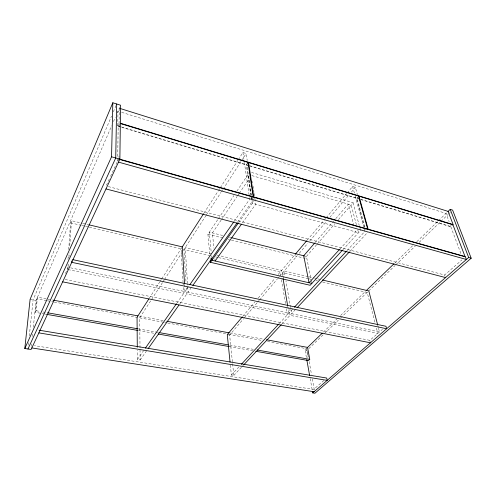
<?xml version="1.0" encoding="UTF-8"?>
<svg xmlns="http://www.w3.org/2000/svg" width="496" height="496" viewBox="0 0 496 496"><rect width="100%" height="100%" fill="white"/><g stroke="black" fill="none" stroke-linecap="round" stroke-linejoin="round"><path stroke-width="0.37" stroke-dasharray="2.48 1.86" d="M119.269 108.202L119.059 122.841L117.75 125.804L248.825 165.447M119.015 157.437L119.04 155.918M119.437 127.069L119.493 123.268L118.178 126.232L117.701 157.344M117.75 125.804L117.986 111.166L120.943 112.09M117.639 161.138L117.688 158.106M67.32 269.44L67.636 264.858M68.008 259.507L68.33 254.925M68.702 249.575L70.575 222.834L71.498 220.701L82.051 223.194M68.336 266.594L68.547 263.537M68.969 257.418L69.285 252.83M69.756 245.942L71.498 220.701M31.409 346.419L31.719 343.356M32.42 336.455L32.649 334.155M33.35 327.261L36.065 300.433L111.65 125.804M44.553 313.962L35.402 312.344L36.766 298.821L46.661 300.65M35.402 312.344L36.109 310.738L37.467 297.203L52.681 300.03M28.359 345.166L28.675 342.097M29.32 335.953L33.089 299.888L111.532 116.107M113.355 111.829L116.089 105.419M113.497 121.545L115.339 117.285M117.18 113.026L119.641 107.347M65.447 273.457L68.281 267.363M106.392 185.299L109.269 179.106M110.546 176.353L118.215 159.842M118.178 160.723L118.997 158.956M149.184 298.4L159.65 282.119M160.065 281.468L161.324 279.515M161.739 278.864L182.292 246.878M204.011 213.088L218.24 190.941M218.655 190.29L219.914 188.337M220.329 187.686L237.906 160.332M238.328 159.681L242.928 152.52L246.19 153.531L247.213 160.406M162.428 282.72L139.698 317.775L140.139 359.972L137.373 359.532L137.305 350.312M162.849 282.069L164.114 280.122M164.529 279.477L181.79 252.855M183.47 250.263L205.778 215.853M206.2 215.202L220.931 192.479M221.352 191.834L222.617 189.881M223.039 189.236L241.137 161.318M241.558 160.667L246.19 153.531M250.821 195.517L246.32 164.97L247.591 163.041M209.721 253.971L207.929 234.248L217.955 219.331M218.383 218.686L233.889 195.61M236.902 191.121L248.099 174.456L251.125 194.922M221.086 220.15L212.424 232.928L213.888 248.093M221.52 219.511L237.107 196.509M237.541 195.87L238.843 193.955M239.277 193.316L249.234 178.622M137.373 359.532L143.592 350.66M176.892 303.118L188.437 286.645M234.168 221.359L249.711 199.175L249.376 196.881M252.098 198.313L253.177 196.788M252.675 198.474L253.747 196.949M140.139 359.972L146.841 350.492M179.893 303.744L191.506 287.314M237.516 222.245L253.146 200.136L252.805 197.842M238.595 222.673L254.144 200.744M242.37 222.921L255.769 204.203L255.304 201.178M242.749 316.361L254.733 302.2M258.224 298.065L274.703 278.591M278.194 274.455L294.667 254.981M307.148 240.225L323.628 220.751M324.124 220.156L325.624 218.389M326.12 217.8L346.586 193.601M347.088 193.006L352.582 186.515L355.372 187.383L357.411 194.73M230.367 365.149L231.372 375.057L233.814 375.441L229.623 335.091L243.654 318.618M244.156 318.029L257.182 302.727M257.678 302.138L259.185 300.371M259.687 299.782L277.221 279.186M277.723 278.597L279.223 276.83M279.725 276.247L297.259 255.645M299.262 253.295L307.78 243.288M309.783 240.932L326.312 221.514M329.821 217.397L349.358 194.444M351.366 192.088L355.372 187.383M315.239 242.426L331.762 223.274M332.258 222.698L333.765 220.956M335.767 218.637L348.279 204.129L353.859 225.32M364.405 226.901L356.531 198.282L357.511 197.154M316.597 244.751L304.804 258.335L228.203 239.295M317.105 244.168L334.887 223.696M338.446 219.598L353.096 202.721L251.286 172.354M364.889 227.038L357.002 198.425L357.982 197.296M339.903 249.048L355.595 231.892L355.012 229.704M342.792 249.804L360.58 230.485L359.991 228.296M231.372 375.057L238.731 367.133M279.205 323.584L292.876 308.878M347.014 250.616L364.889 231.384L364.281 229.177M233.814 375.441L243.313 365.292M281.821 324.124L295.535 309.461M349.872 251.373L367.809 232.202M306.379 357.418L305.028 349.866L306.695 348.254M323.38 332.103L336.728 319.182M340.622 315.413L365.657 291.189M395.132 262.657L412.932 245.427M416.826 241.657L437.962 221.204M438.52 220.664L448.099 211.389M308.791 348.638L338.34 320.187M340.566 318.041L395.2 265.422M395.758 264.889L415.27 246.097M419.176 242.333L440.355 221.935M440.913 221.396L448.161 214.415M448.719 213.881L450.393 212.269M360.691 199.541L450.814 226.784L453.121 224.589M323.876 380.513L313.683 389.422L34.379 345.65M65.131 279.496L369.849 340.355L382.503 329.301M108.32 186.577L444.658 275.001L461.943 259.904M45.316 314.098L46.841 314.365M138.372 330.534L155.911 333.628M229.133 346.561L252.78 350.74M36.109 310.738L39.922 311.42M42.972 311.959L45.26 312.362M138.248 328.885L158.069 332.407M229.716 345.135L253.351 349.333M30.101 299.336L36.065 300.433M305.028 349.866L307.117 350.25M139.419 316.15L164.529 320.819M229.964 332.977L263.438 339.202M47.424 300.793L53.512 301.921M54.275 302.058L163.916 322.326M164.678 322.462L166.96 322.89M167.722 323.026L227.875 334.143M228.631 334.285L261.373 340.337M267.462 341.465L306.292 348.638L307.917 357.591M227.273 334.657L229.623 335.091M68.07 269.595L183.687 293.421L183.235 285.727M70.556 267.834L184.983 291.574L184.562 284.636M82.801 223.374L88.077 224.62M211.587 253.803L185.219 247.572L187.463 282.974M216.864 255.043L281.666 270.357L282.571 275.702M308.177 276.619L284.22 270.959L285.008 275.54M308.927 276.799L314.166 278.033M314.917 278.213L317.161 278.74M317.911 278.919L321.65 279.8M70.575 222.834L81.096 225.308M81.846 225.482L84.853 226.188M85.603 226.368L88.61 227.069M89.367 227.249L181.071 248.781L183.012 281.877M210.298 255.645L183.985 249.469L186.031 282.522M215.562 256.885L217.818 257.412M218.569 257.591L280.221 272.062L280.73 275.119M308.4 278.684L282.77 272.664L283.29 275.714M309.157 278.857L310.663 279.217M315.94 280.451L317.452 280.81M322.729 282.044L367.207 292.491L375.094 323.001M207.929 234.248L222.946 237.987M222.785 235.519L209.337 232.153L211.24 252.65M229.505 237.2L231 237.572M303.726 255.775L306.441 256.457L311.24 280.426M251.807 175.553L351.143 204.972L356.395 224.682M249.562 165.67L359.898 199.051M360.642 199.274L450.982 226.598L450.461 225.209M118.178 126.232L121.142 127.125M121.886 127.348L246.32 164.97M249.091 165.807L246.872 165.137L251.391 195.678M249.835 166.03L356.531 198.282M357.002 198.425L359.953 199.318M121.681 112.319L446.016 213.41L449.153 221.743M450.814 226.784L461.125 254.169M444.658 275.001L445.11 276.291M364.603 227.633L365.211 229.834M352.582 186.515L354.398 193.136M355.204 196.075L364.083 228.439M353.096 202.721L359.203 225.37M357.759 229.791L358.534 232.711L252.359 203.261L252.024 200.985M377.754 325.221L378.336 327.459M378.529 328.203L379.502 331.929L291.58 313.689L285.932 280.879M376.445 328.216L377.791 333.424L290.036 315.338L289.001 309.244M369.849 340.355L370.152 341.577M311.389 281.176L311.841 283.421M307.253 351.007L307.805 354.02M307.942 354.776L308.351 357.039M309.175 361.565L311.5 374.381M312.325 378.907L314.377 390.216M310.18 378.553L312.35 390.631M283.421 276.477L283.811 278.758M287.748 306.261L288.914 313.137L188.052 292.212L187.513 283.743M281.499 279.694L285.591 304.11M286.353 308.686L287.376 314.793L186.744 294.054L186.366 287.903M252.315 181.486L252.551 182.999M253.01 186.031L253.468 189.063M253.58 189.819L254.045 192.845M254.157 193.601L254.733 197.389M254.845 198.146L255.192 200.421M251.503 196.441L251.844 198.729M251.577 197.954L251.912 200.229M250.933 196.28L251.274 198.567M242.928 152.52L244.261 161.696M244.373 162.459L249.265 196.112M214.904 258.707L215.128 260.983M211.519 255.688L211.662 257.207M210.062 257.759L210.199 259.278M183.055 282.646L183.191 284.958"/><path stroke-width="0.74" d="M119.877 159.148L120.565 105.214L112.815 102.765L30.101 299.336L24.8 348.514L31.099 349.488L119.877 159.148L111.55 156.798L112.815 102.765M116.696 103.993L115.729 157.976L27.956 349.004M71.846 260.908L71.753 262.328L386.62 328.755L385.956 326.281L72.695 259.644M24.8 348.514L111.55 156.798M148.769 299.051L137.051 317.285L137.28 347.243M184.518 283.867L182.292 246.878L203.589 213.739M247.721 163.847L248.57 162.564L358.49 196.025L367.691 229.078L253.747 196.949L248.57 162.564M145.365 348.124L176.446 303.757M189.77 284.741L233.728 221.991M148.18 348.595L179 305.009M192.845 285.423L237.069 222.878M342.271 250.375L310.136 285.274L210.478 262.31L238.148 223.299M215.128 260.983L241.478 224.173M242.253 316.956L227.273 334.657L230.057 362.099M295.17 254.392L306.652 240.814M314.737 243.009L303.726 255.775L309.051 282.776L339.382 249.618M241.36 364.306L278.684 324.148M294.45 307.179L346.487 251.181M243.84 364.727L281.294 324.688M297.116 307.768L349.345 251.937M307.253 347.715L322.27 333.176M366.209 290.65L394.022 263.729M447.975 211.513L450.201 209.355L452.625 210.124L471.2 258.218L314.929 393.235L312.753 392.9L312.486 391.387M266.482 339.766L307.57 347.405L309.752 359.358L308.456 360.573L255.831 351.28M312.753 392.9L468.677 257.505L471.2 258.218M31.818 347.944L314.098 391.728M38.843 332.884L327.168 380.382L326.709 378.039L39.097 330.193M46.841 314.365L137.609 330.398M158.199 334.031L229.133 346.561M47.542 312.771L137.485 328.749M158.832 332.543L228.191 344.863M257.157 350.009L309.752 359.358M53.444 300.173L137.9 315.865M166.811 321.241L229.202 332.841M62.645 281.852L370.456 342.798M311.841 283.421L211.941 260.245L211.73 257.97M88.834 224.8L182.292 246.878M322.4 279.98L368.813 290.947L377.555 324.477M231.744 237.758L304.197 255.893M105.989 188.933L445.563 277.58M118.494 162.118L466.389 259.489L465.397 256.885L119.282 159.365M118.997 158.956L253.177 196.788L248.019 162.397L120.23 123.498M120.54 123.293L453.121 224.589L448.099 211.389L120.007 108.438M450.201 209.355L468.677 257.505M306.788 359.681L309.634 375.534M283.092 278.758L287.618 305.499M210.273 260.034L210.478 262.31M465.012 256.513L368.175 229.214L358.961 196.168L452.947 224.775L465.012 256.513"/></g></svg>
